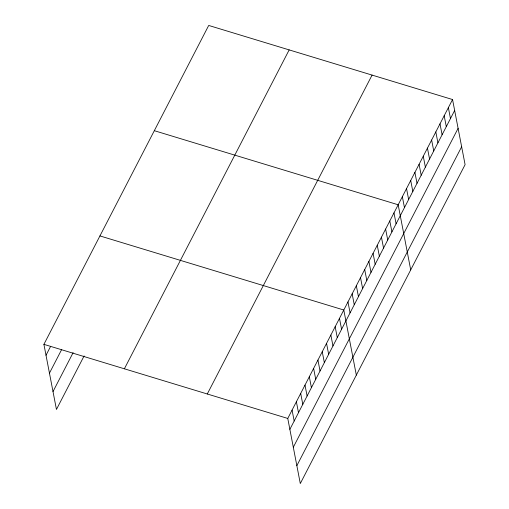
<?xml version="1.0" encoding="UTF-8"?>
<svg xmlns="http://www.w3.org/2000/svg" width="509" height="509" viewBox="0 0 509 509"><rect width="100%" height="100%" fill="white"/><g stroke="black" fill="none" stroke-linecap="round" stroke-linejoin="round"><path stroke-width="0.76" d="M84.106 355.937L56.448 409.459L43.908 344.351L208.703 25.45L452.552 99.541L465.092 164.649L300.297 483.55L287.763 418.443L452.552 99.541M46.014 355.269L50.321 346.934M49.456 373.154L61.672 349.524M53.006 391.574L73.118 352.654M124.381 368.796L289.169 49.901M207.29 393.991L372.079 75.09M289.863 429.367L454.658 110.466M293.311 447.246L458.1 128.344M296.855 465.671L461.644 146.77M154.316 130.686L398.172 204.777L410.712 269.891M99.936 235.922L343.791 310.013L356.332 375.127M43.908 344.351L287.763 418.443M448.365 107.634L450.471 118.559M444.185 115.734L446.291 126.658M440.005 123.827L442.105 134.751M435.819 131.92L437.925 142.844M431.638 140.02L433.738 150.944M427.452 148.113L429.558 159.037M423.272 156.206L425.371 167.13M419.085 164.305L421.191 175.23M414.905 172.398L417.005 183.323M410.718 180.491L412.824 191.416M406.538 188.591L408.638 199.515M402.352 196.684L404.458 207.608M393.985 212.877L396.091 223.801M389.805 220.97L391.911 231.894M385.625 229.063L387.724 239.987M381.438 237.162L383.544 248.08M377.258 245.255L379.358 256.18M373.072 253.348L375.178 264.273M368.891 261.441L370.991 272.366M364.705 269.541L366.811 280.465M360.525 277.634L362.624 288.558M356.338 285.727L358.444 296.652M352.158 293.827L354.258 304.751M347.971 301.92L350.077 312.844M339.478 318.354L341.584 329.278M335.17 326.695L337.276 337.62M330.863 335.037L332.962 345.961M326.549 343.378L328.655 354.302M322.242 351.719L324.348 362.643M317.934 360.06L320.034 370.985M313.62 368.395L315.726 379.32M309.313 376.736L311.413 387.661M304.999 385.078L307.105 396.002M300.692 393.419L302.798 404.343M296.384 401.76L298.484 412.684M292.071 410.101L294.177 421.026"/></g></svg>
